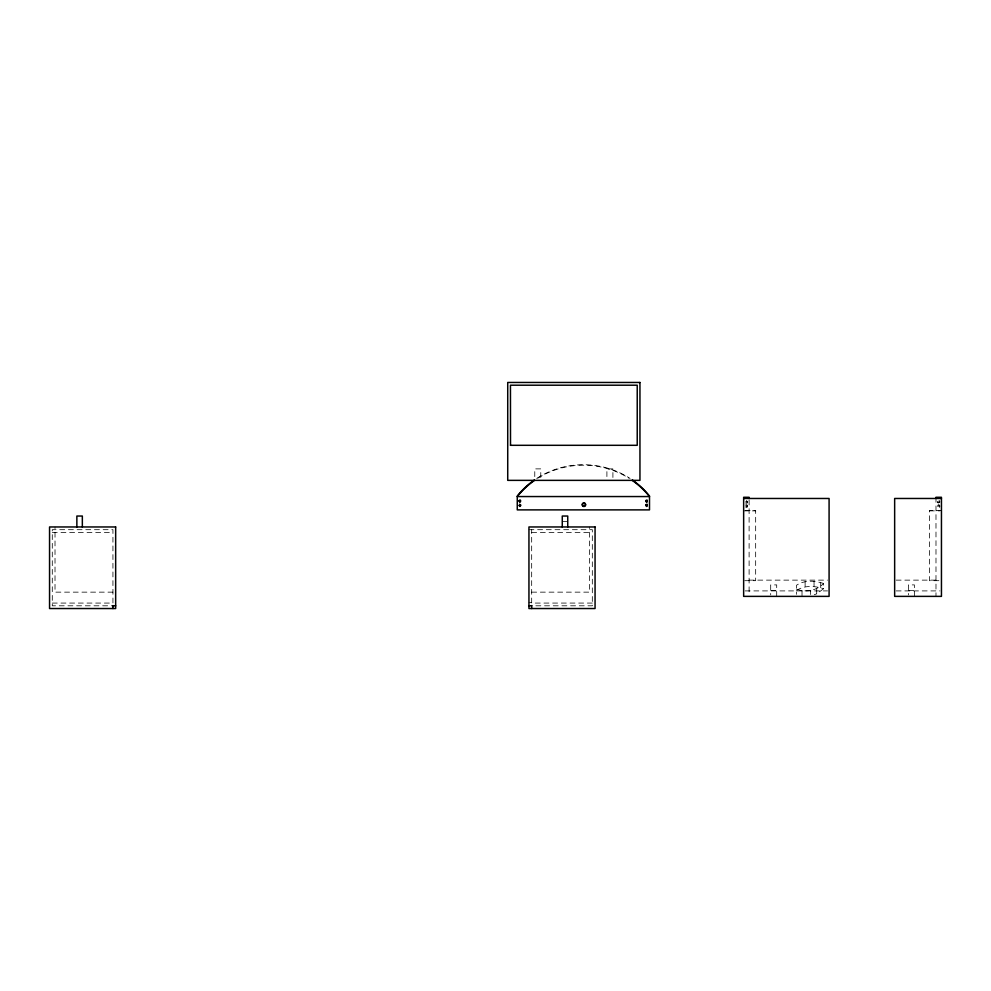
<?xml version="1.0" encoding="UTF-8"?>
<svg xmlns="http://www.w3.org/2000/svg" width="991" height="991" viewBox="0 0 991 991"><rect width="100%" height="100%" fill="white"/><g stroke="black" fill="none" stroke-linecap="round" stroke-linejoin="round"><path stroke-width="0.74" stroke-dasharray="4.96 3.72" d="M937.622 502.425C942.379 500.17 935.913 506.166 938.44 500.455M938.997 500.455C941.339 501.347 937.92 503.886 937.622 501.471M745.628 504.89C747.635 503.403 748.081 507.59 745.802 506.537M747.474 505.67L747.127 507.367L745.802 507.491M937.622 505.621C938.7 502.548 941.487 507.367 938.688 507.652C935.962 505.261 938.737 507.491 939.815 505.67M937.622 506.574L938.75 505.559L939.815 506.636M746.483 500.43L747.4 501.842L745.74 502.313M747.462 501.57L747.065 503.23L745.74 503.267M796.491 589.125C805.708 592.754 816.671 590.673 823.608 583.488L823.608 588.728L816.708 593.882L814.255 594.662M745.628 505.844L746.694 505.596L747.474 506.636M745.69 501.607L746.768 501.446L747.462 502.524M823.608 583.488C814.676 580.59 804.692 579.822 796.491 585.247L796.491 594.365M796.491 590.487C804.692 585.062 814.676 585.83 823.608 588.728M745.145 510.39L755.662 510.39L755.662 580.689L743.646 580.689M941.45 510.39L929.434 510.39L929.434 580.689L939.951 580.689M743.646 510.873L755.662 510.873M929.434 510.873L940.087 510.873M562.269 521.501L567.744 521.501M528.946 529.69L592.321 529.69L592.321 605.798L531.672 605.798M52.288 532.427L112.937 532.427M531.672 532.427L592.321 532.427M749.109 580.131L827.547 580.131M896.161 580.131L935.987 580.131M770.688 590.363L776.696 590.363M908.388 590.363L914.408 590.363M745.17 590.909L827.547 590.909M896.161 590.909L939.939 590.909M112.937 592.147L55.013 592.147L55.013 526.964M531.672 592.147L589.595 592.147L589.595 526.964M528.946 602.59L531.672 602.59M52.288 603.073L112.937 603.073L112.937 529.69L52.288 529.69L52.288 605.798L112.937 605.798M592.321 603.073L531.672 603.073L531.672 529.69M939.815 501.471L939.815 502.425M935.987 497.284L935.987 596.371M914.408 596.371L914.408 584.901L908.388 584.901L908.388 594.934M820.697 582.782L820.697 588.022M816.708 588.642L816.708 593.882M814.045 581.209L814.045 586.449M810.576 590.611L810.576 594.538M805.113 581.469L805.113 586.709M802.016 590.723L802.016 595.963M776.696 596.371L776.696 584.901L770.688 584.901L770.688 594.934M749.109 500.009L749.109 594.897M612.909 477.489L612.909 468.879L606.901 468.879L606.901 477.489M540.776 477.489L540.776 468.879L534.768 468.879L534.768 477.489M536.701 478.442A83.058 79.453 0 0 1 630.053 478.442M537.878 478.17A83.058 79.453 0 0 1 628.876 478.17"/><path stroke-width="1.49" d="M520.795 505.088L519.569 504.246L519.817 505.683M510.452 445.306L637.225 445.306L637.225 385.202L510.452 385.202L510.514 445.244M743.646 498.473L829.083 498.473L829.083 596.371L743.646 596.371L743.646 497.284L749.109 497.284L749.109 498.473M941.45 498.473L894.65 498.473L894.65 596.371L941.45 596.371L941.45 497.284L935.987 497.284L935.987 498.473M112.937 605.798L115.662 605.798M528.946 605.798L531.672 605.749M567.744 526.964L567.744 516.038L562.269 516.038L562.269 526.964M531.672 605.563L531.672 608.536M112.937 605.563L112.937 608.536M82.34 526.964L82.34 516.038L76.864 516.038L76.864 526.964M534.397 480.474A83.058 79.453 0 0 0 517.265 496.553L649.501 496.553A83.058 79.453 0 0 0 632.369 480.474M534.397 480.003A83.058 79.453 0 0 0 517.265 496.07L517.265 509.882L649.501 509.882L649.501 496.07A83.058 79.453 0 0 0 632.369 480.003M585.508 504.035A1.635 1.573 0 0 1 584.356 505.955A1.635 1.573 0 0 1 582.349 504.84A1.635 1.573 0 0 1 583.501 502.92M584.356 502.92A1.635 1.573 0 0 1 585.086 503.329M645.959 501.384C647.185 504.308 648.225 499.092 645.959 501.384M645.959 500.579C647.185 503.515 648.225 498.3 645.959 500.579M519.197 505.534C520.325 508.507 521.551 503.329 519.197 505.534M645.971 504.716C646.987 507.714 648.399 502.586 645.971 504.716M645.971 505.509C646.987 508.519 648.399 503.378 645.971 505.509M519.222 501.26C519.99 504.345 521.811 499.328 519.222 501.26M519.222 500.467C519.99 503.539 521.811 498.535 519.222 500.467M639.951 382.464L507.726 382.464L507.726 480.362L639.951 480.362L639.951 382.464M115.662 526.964L49.55 526.964L49.55 608.536L115.662 608.536L115.662 526.964M595.058 526.964L528.946 526.964L528.946 608.536L595.058 608.536L595.058 526.964M583.104 506.277A1.635 1.573 0 0 0 585.57 504.915A1.635 1.573 0 0 0 583.104 503.552A1.635 1.573 0 0 0 583.104 506.277"/></g></svg>
